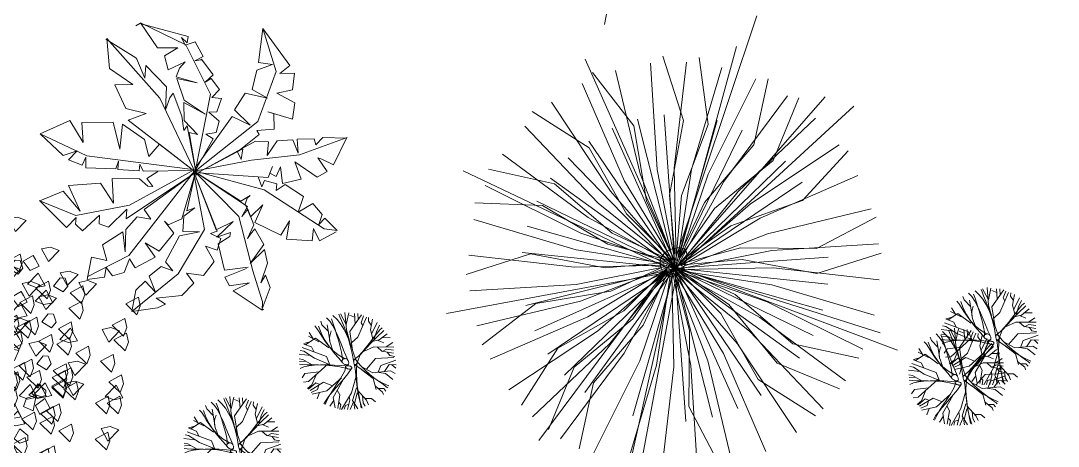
# Model space of a CAD drawing. Header units: metres. Extents: x 2 to 659295185, y -28 to 1124222152.
# Drawn here: x 658247.311 to 658248.606, y 1124124.472 to 1124125.003 of the extents above; entities that cross this region are included whole.
import ezdxf

# ---------------------------------------------------------------- set-up
doc = ezdxf.new("R2010")
doc.units = ezdxf.units.M
doc.header["$MEASUREMENT"] = 0
doc.linetypes.add('0', pattern=[0])
doc.layers.get('0').update_dxf_attribs({"linetype": 'CONTINUOUS'})
doc.layers.add('DPIC_Poligonal P4', color=242, linetype='CONTINUOUS', lineweight=50)

# ---------------------------------------------------------------- blocks, each defined once
blk = doc.blocks.new('PINO1')
at = {"color": 100, "linetype": '0', "lineweight": 0}
for p, q in [((-0.0061, 0.0127), (-0.4348, 1.1806)), ((0.0243, 0.0255), (0.1947, 1.1345)), ((0.0122, 0), (0.0608, 1.0835)), ((0.0157, -0.0137), (-0.1494, 0.7131)), ((0.0084, -0.0136), (0.2288, 0.6983)), ((0.0108, -0.0141), (0.1042, 0.7253)), ((0.018, -0.0129), (-0.2708, 0.6742)), ((0.0426, 0), (-0.943, 0.5099)), ((0.0221, -0.0101), (-0.4843, 0.5368)), ((0.0021, -0.0099), (0.5489, 0.4964)), ((0.0237, -0.0082), (-0.5699, 0.4424)), ((0.0005, -0.008), (0.627, 0.3957)), ((0.0061, 0), (0.9673, 0.3697)), ((0.0243, 0.0127), (1.0829, 0.3569)), ((0.0249, -0.0061), (-0.6379, 0.3346)), ((-0.0007, -0.0059), (0.6864, 0.2829)), ((0.0258, -0.0038), (-0.6862, 0.2166)), ((-0.0015, -0.0035), (0.7253, 0.1615)), ((0.0262, -0.0014), (-0.7132, 0.0921)), ((0.0262, 0.0011), (-0.7181, -0.0353)), ((0.0258, 0.0035), (-0.7009, -0.1615)), ((0.025, 0.0059), (-0.662, -0.2829)), ((0.0238, 0.008), (-0.6027, -0.3957)), ((0.0204, 0.0115), (-0.4302, -0.5821)), ((0.0183, 0.0127), (-0.3224, -0.6501)), ((0.0159, 0.0136), (-0.2045, -0.6983)), ((0.0135, 0.0141), (-0.0799, -0.7253)), ((-0.0183, 0), (0.0192, -1.0452)), ((-0.0019, -0.0011), (0.7425, 0.0353)), ((-0.0014, 0.0038), (0.7105, -0.2166)), ((-0.0006, 0.0061), (0.6623, -0.3346)), ((0.0007, 0.0082), (0.5943, -0.4424)), ((0.0023, 0.0101), (0.5086, -0.5368)), ((0.0063, 0.0129), (0.2951, -0.6742)), ((0.0111, 0.0141), (0.0474, -0.7303)), ((0.0183, 0.0127), (0.578, -1.0325)), ((0.0183, -0.0127), (-1.0647, -0.2677)), ((0.0183, -0.0127), (-0.7024, -0.8472)), ((0.0183, -0.0255), (0.4928, -0.9943))]:
    blk.add_line(p, q, dxfattribs=at)
at = {"color": 3, "linetype": '0', "lineweight": 0}
blk.add_line((-0.0061, 0.051), (-0.4198, 1.007), dxfattribs=at)
at = {"color": 104, "linetype": '0', "lineweight": 0}
for points in [[(-0.0001, 0.0577), (-0.0182, 0.3391), (0.0562, 0.6927), (-0.0342, 1.0014)], [(0.0054, 0.0352), (-0.1439, 0.4487), (-0.2509, 0.9443)], [(-0.008, 0.058), (-0.0747, 0.332), (-0.0628, 0.6932), (-0.2054, 0.9815)], [(0.0115, 0.0348), (-0.0637, 0.4679), (-0.083, 0.9746)], [(0.0149, 0.0529), (0.0942, 0.3235), (0.285, 0.6304), (0.3057, 0.9514)], [(0.0175, 0.0334), (0.0186, 0.4729), (0.0876, 0.9752)], [(0.0231, 0.0309), (0.1005, 0.4635), (0.2557, 0.9463)], [(-0.0234, 0.0546), (-0.1797, 0.2893), (-0.2921, 0.6327), (-0.5248, 0.8549)], [(0.0282, 0.0275), (0.1796, 0.4401), (0.4162, 0.8885)], [(-0.0066, 0.0329), (-0.2883, 0.3703), (-0.5583, 0.7995)], [(0.0326, 0.0232), (0.2534, 0.4033), (0.5643, 0.8038)], [(-0.0304, 0.051), (-0.2251, 0.2549), (-0.3954, 0.5736), (-0.6631, 0.7521)], [(0.0273, 0.0434), (0.1944, 0.2705), (0.4787, 0.4936), (0.6079, 0.7882)], [(0.0362, 0.0182), (0.3196, 0.3542), (0.6954, 0.6947)], [(-0.0122, 0.0302), (-0.3481, 0.3135), (-0.6886, 0.6893)], [(0.0322, 0.0371), (0.2361, 0.2318), (0.5548, 0.4021), (0.7332, 0.6698)], [(-0.0171, 0.0265), (-0.3972, 0.2473), (-0.7977, 0.5582)], [(0.0389, 0.0127), (0.3764, 0.2944), (0.8056, 0.5644)], [(-0.042, 0.0404), (-0.2947, 0.1654), (-0.5638, 0.4066), (-0.8764, 0.4828)], [(-0.0214, 0.0221), (-0.434, 0.1735), (-0.8824, 0.4102)], [(0.0407, 0.0068), (0.4219, 0.2256), (0.8914, 0.417)], [(-0.0248, 0.017), (-0.4575, 0.0944), (-0.9402, 0.2496)], [(0.0413, 0.0007), (0.4547, 0.15), (0.9504, 0.2569)], [(0.0392, 0.0147), (0.3132, 0.0813), (0.6743, 0.0695), (0.9627, 0.2121)], [(-0.0493, 0.0264), (-0.3295, 0.0575), (-0.6649, 0.1921), (-0.9846, 0.1568)], [(-0.0273, 0.0114), (-0.4668, 0.0125), (-0.9691, 0.0815)], [(0.0409, -0.0054), (0.474, 0.0698), (0.9807, 0.0891)], [(-0.0514, 0.0108), (-0.3253, -0.0558), (-0.6865, -0.044), (-0.9749, -0.1866)], [(-0.0287, 0.0054), (-0.4618, -0.0698), (-0.9685, -0.0891)], [(-0.0503, 0.003), (-0.3086, -0.1102), (-0.6663, -0.1613), (-0.9255, -0.3518)], [(0.0389, 0.0068), (0.3202, 0.0248), (0.6738, -0.0495), (0.9826, 0.0408)], [(-0.0292, -0.0007), (-0.4426, -0.15), (-0.9382, -0.2569)], [(-0.0285, -0.0068), (-0.4097, -0.2256), (-0.8793, -0.417)], [(-0.0268, -0.0127), (-0.3642, -0.2944), (-0.7934, -0.5644)], [(-0.0443, -0.0116), (-0.2483, -0.2063), (-0.5669, -0.3766), (-0.7454, -0.6443)], [(-0.0241, -0.0182), (-0.3075, -0.3542), (-0.6832, -0.6947)], [(-0.0204, -0.0232), (-0.2412, -0.4033), (-0.5521, -0.8038)], [(-0.0337, -0.0232), (-0.1588, -0.2759), (-0.4, -0.545), (-0.4761, -0.8575)], [(-0.016, -0.0275), (-0.1674, -0.4401), (-0.4041, -0.8885)], [(-0.0109, -0.0309), (-0.0883, -0.4635), (-0.2436, -0.9463)], [(-0.0197, -0.0305), (-0.0508, -0.3107), (-0.1855, -0.646), (-0.1501, -0.9658)], [(-0.0053, -0.0334), (-0.0064, -0.4729), (-0.0754, -0.9752)], [(-0.012, -0.0322), (0.006, -0.3136), (-0.0683, -0.6672), (0.022, -0.9759)], [(-0.0041, -0.0325), (0.0625, -0.3065), (0.0507, -0.6677), (0.1933, -0.956)], [(0.0007, -0.0348), (0.0759, -0.4679), (0.0951, -0.9746)], [(0.0068, -0.0352), (0.1561, -0.4487), (0.263, -0.9443)], [(0.0188, -0.0329), (0.3005, -0.3703), (0.5705, -0.7995)], [(0.0243, -0.0302), (0.3603, -0.3135), (0.7007, -0.6893)], [(0.0245, -0.0207), (0.2517, -0.1877), (0.4748, -0.472), (0.7694, -0.6012)], [(0.0293, -0.0265), (0.4094, -0.2473), (0.8099, -0.5582)], [(0.0335, -0.0221), (0.4462, -0.1735), (0.8946, -0.4102)], [(0.037, -0.017), (0.4696, -0.0944), (0.9523, -0.2496)], [(0.0371, -0.0009), (0.3174, -0.032), (0.6527, -0.1666), (0.9725, -0.1313)], [(0.0394, -0.0114), (0.479, -0.0125), (0.9813, -0.0815)]]:
    blk.add_lwpolyline(points, dxfattribs=at)
at = {"color": 100, "linetype": '0', "lineweight": 0}
blk.add_lwpolyline([(-0.0007, 0.0346), (-0.2195, 0.4158), (-0.4109, 0.8853)], dxfattribs=at)
blk.add_lwpolyline([(-0.0707, -0.0018), (-0.0657, -0.0148), (-0.0576, -0.0262), (-0.0473, -0.0359), (-0.0354, -0.0436), (-0.0226, -0.0491), (-0.0097, -0.0521), (0.0027, -0.0524), (0.0139, -0.0498), (0.0231, -0.0442), (0.0305, -0.036), (0.0361, -0.0256), (0.0398, -0.0135), (0.0419, -0.0002), (0.0424, 0.0138), (0.0413, 0.028), (0.0387, 0.042), (0.0347, 0.0552), (0.0293, 0.0673), (0.0229, 0.0779), (0.0154, 0.0867), (0.0071, 0.0933), (-0.0019, 0.0972), (-0.0116, 0.0982), (-0.0216, 0.0959), (-0.032, 0.0901), (-0.0421, 0.0811), (-0.0515, 0.0698), (-0.0598, 0.0566), (-0.0663, 0.0422), (-0.0707, 0.0273), (-0.0723, 0.0124)], close=True, dxfattribs=at)
at = {"color": 12, "linetype": '0', "lineweight": 0}
blk.add_lwpolyline([(0.0129, -0.0346), (0.2317, -0.4158), (0.4231, -0.8853)], dxfattribs=at)
blk = doc.blocks.new('FRESNO2')
at = {"color": 104, "linetype": '0', "lineweight": 0}
for p, q in [((-0.033, 1.482), (-0.01, 1.605)), ((0.095, 1.53), (0.146, 1.61)), ((0.547, 1.358), (0.55, 1.55)), ((-0.637, 0.866), (-1.138, 1.175)), ((-0.847, 1.083), (-1.004, 1.296)), ((-0.908, 1.166), (-0.896, 1.356)), ((-0.7, 1.27), (-0.729, 1.463)), ((-0.234, 0.798), (-0.7, 1.27)), ((-0.504, 1.184), (-0.502, 1.536)), ((-0.353, 0.918), (-0.504, 1.184)), ((-0.077, 0.948), (0.165, 1.285)), ((0.096, 1.329), (-0.033, 1.482)), ((0.096, 1.19), (0.095, 1.53)), ((0.689, 1.168), (0.547, 1.358)), ((0.619, 0.765), (0.704, 1.26)), ((0.665, 1.029), (0.856, 1.214)), ((0.704, 1.26), (0.789, 1.415)), ((0.856, 1.214), (0.908, 1.36)), ((1.031, 0.855), (1.156, 1.203)), ((-1.006, 0.225), (-1.466, 0.816)), ((-1.236, 0.649), (-1.367, 0.88)), ((-1.066, 0.57), (-1.284, 0.948)), ((-1.12, 0.892), (-1.211, 1.061)), ((-1.166, 0.743), (-1.12, 0.892)), ((-0.71, 0.549), (-1.161, 1.062)), ((-0.539, 1.107), (-0.847, 1.083)), ((-0.379, 0.945), (-0.637, 0.866)), ((-0.147, 0.315), (-0.234, 0.798)), ((-0.068, 0.411), (-0.077, 0.948)), ((0.585, 0.677), (1.031, 0.855)), ((0.705, 0.813), (1.133, 1.013)), ((0.993, 0.664), (1.091, 0.772)), ((1.051, 0.911), (1.346, 0.999)), ((1.091, 0.772), (1.406, 0.921)), ((1.133, 1.013), (1.229, 1.121)), ((1.225, 0.835), (1.344, 0.762)), ((1.344, 0.762), (1.48, 0.819)), ((-1.458, 0.253), (-1.648, 0.487)), ((-1.29, 0.59), (-1.571, 0.673)), ((-1.275, 0.176), (-1.353, 0.425)), ((-1.065, 0.585), (-1.236, 0.649)), ((-1.084, 0.325), (-1.066, 0.57)), ((-0.187, 0.532), (-0.71, 0.549)), ((0.252, 0.393), (0.838, 0.641)), ((0.838, 0.641), (1.548, 0.747)), ((1.166, 0.36), (1.607, 0.611)), ((1.395, 0.224), (1.655, 0.522)), ((1.407, 0.497), (1.43, 0.616)), ((1.43, 0.616), (1.585, 0.701)), ((-0.945, 0.036), (-1.708, 0.141)), ((-1.337, 0.225), (-1.693, 0.309)), ((-1.214, 0.011), (-1.414, -0.259)), ((-1.084, 0.025), (-1.337, 0.225)), ((-0.632, 0.037), (-1.006, 0.225)), ((0.641, 0.01), (1.352, -0.104)), ((0.651, 0.106), (1.395, 0.224)), ((1.086, 0.175), (1.166, 0.36)), ((1.476, 0.317), (1.725, 0.329)), ((-1.316, -0.127), (-1.788, -0.233)), ((-1.414, -0.259), (-1.772, -0.446)), ((-1.572, -0.342), (-1.627, -0.524)), ((-0.42, -0.303), (-0.892, -0.818)), ((1.081, -0.06), (1.177, -0.403)), ((1.352, -0.104), (1.787, -0.45)), ((1.575, -0.281), (1.805, -0.203)), ((-1.627, -0.524), (-1.735, -0.598)), ((-0.916, -0.458), (-1.692, -0.671)), ((-1.409, -0.698), (-1.664, -0.784)), ((-1.362, -0.581), (-1.409, -0.698)), ((-0.604, -0.503), (-0.916, -0.458)), ((-0.628, -0.624), (-0.864, -0.957)), ((0.532, -0.623), (0.372, -0.91)), ((0.51, -0.587), (0.694, -1.218)), ((0.533, -0.694), (1.5, -0.854)), ((0.978, -0.768), (1.359, -1.14)), ((1.137, -0.794), (1.519, -0.679)), ((1.177, -0.403), (1.727, -0.604)), ((1.332, -0.46), (1.379, -0.617)), ((1.37, -0.474), (1.53, -0.413)), ((1.379, -0.617), (1.72, -0.678)), ((1.519, -0.679), (1.731, -0.723)), ((1.53, -0.413), (1.758, -0.525)), ((-0.892, -0.818), (-1.651, -0.869)), ((-1.428, -0.854), (-1.6, -1.007)), ((-1.238, -0.841), (-1.523, -1.105)), ((-1.418, -1.008), (-1.362, -1.201)), ((-1.015, -1.086), (-1.411, -1.279)), ((-0.864, -0.957), (-1.334, -1.402)), ((-1.026, -1.111), (-1.194, -1.501)), ((0.372, -0.91), (0.669, -1.819)), ((0.936, -1.133), (0.998, -1.529)), ((1.359, -1.14), (1.549, -1.127)), ((1.5, -0.854), (1.637, -0.988)), ((-0.172, -1.18), (-0.562, -1.624)), ((-0.402, -1.442), (-0.448, -1.78)), ((0.114, -1.476), (0.2, -1.902)), ((0.524, -1.375), (0.432, -1.566)), ((0.694, -1.218), (0.74, -1.692)), ((0.712, -1.399), (0.932, -1.762)), ((0.978, -1.401), (1.133, -1.579)), ((0.998, -1.529), (1.062, -1.647)), ((-0.448, -1.78), (-0.524, -1.899)), ((0.16, -1.704), (0.077, -1.964)), ((0.287, -1.701), (0.517, -1.871)), ((0.432, -1.566), (0.527, -1.854)), ((0.74, -1.692), (0.804, -1.81))]:
    blk.add_line(p, q, dxfattribs=at)
at = {"color": 100, "linetype": '0', "lineweight": 0}
for points in [[(-0.049, 0.1), (-0.059, 0.225), (-0.066, 0.379), (-0.074, 0.555), (-0.085, 0.747), (-0.103, 0.949), (-0.131, 1.156), (-0.171, 1.362), (-0.226, 1.56)], [(-0.213, 0.015), (-0.163, 0.255), (-0.134, 0.506), (-0.122, 0.756), (-0.122, 0.993), (-0.128, 1.206), (-0.136, 1.382), (-0.141, 1.512), (-0.139, 1.582)], [(-0.175, 0.11), (0.009, 0.226), (0.18, 0.355), (0.34, 0.495), (0.492, 0.644), (0.637, 0.797), (0.776, 0.955), (0.913, 1.113), (1.049, 1.269)], [(-0.058, 0.057), (0.013, 0.152), (0.117, 0.261), (0.246, 0.386), (0.394, 0.528), (0.554, 0.691), (0.719, 0.874), (0.883, 1.081), (1.038, 1.313)], [(-0.157, 0.12), (-0.454, 0.023), (-1.207, 0.071), (-1.502, -0.047), (-1.764, -0.111)], [(-0.166, -0.042), (-0.379, -0.001), (-0.606, 0.019), (-0.839, 0.023), (-1.067, 0.019), (-1.282, 0.011), (-1.475, 0.007), (-1.635, 0.011), (-1.753, 0.031)], [(-0.098, 0.003), (-0.314, -0.241), (-0.504, -0.486), (-0.67, -0.723), (-0.811, -0.946), (-0.928, -1.146), (-1.021, -1.315), (-1.092, -1.447), (-1.14, -1.534)], [(-0.213, 0.015), (-0.353, -0.202), (-0.489, -0.416), (-0.616, -0.629), (-0.729, -0.84), (-0.825, -1.05), (-0.9, -1.259), (-0.948, -1.468), (-0.966, -1.677)], [(0.136, 0.094), (0.373, 0.102), (0.607, 0.1), (0.836, 0.091), (1.055, 0.08), (1.264, 0.072), (1.459, 0.071), (1.637, 0.081), (1.795, 0.107)], [(0.248, -0.105), (0.333, -0.058), (0.482, -0.025), (0.678, 0), (0.904, 0.021), (1.144, 0.042), (1.382, 0.068), (1.601, 0.103), (1.784, 0.151)], [(0.096, -0.375), (0.002, -0.461), (-0.108, -0.584), (-0.228, -0.737), (-0.355, -0.911), (-0.484, -1.097), (-0.61, -1.287), (-0.728, -1.472), (-0.835, -1.645)], [(-0.019, -0.208), (-0.105, -0.376), (-0.213, -0.57), (-0.335, -0.782), (-0.457, -1.004), (-0.571, -1.226), (-0.665, -1.44), (-0.728, -1.638), (-0.749, -1.809)], [(0.176, -0.308), (0.15, -0.415), (0.123, -0.559), (0.092, -0.734), (0.05, -0.934), (-0.006, -1.151), (-0.084, -1.38), (-0.188, -1.613), (-0.323, -1.844)], [(0.013, -0.345), (0.051, -0.612), (0.047, -0.865), (0.012, -1.102), (-0.045, -1.321), (-0.11, -1.519), (-0.173, -1.694), (-0.223, -1.844), (-0.248, -1.965)], [(0.112, -0.038), (0.274, -0.269), (0.434, -0.492), (0.592, -0.703), (0.748, -0.896), (0.899, -1.067), (1.047, -1.21), (1.19, -1.322), (1.327, -1.396)], [(0.238, -0.042), (0.355, -0.29), (0.493, -0.526), (0.643, -0.749), (0.795, -0.953), (0.938, -1.135), (1.062, -1.292), (1.159, -1.42), (1.218, -1.515)]]:
    blk.add_lwpolyline(points, dxfattribs=at)
for points in [[(-0.169, -0.039), (-0.153, -0.036), (-0.137, -0.028), (-0.119, -0.016), (-0.102, -0.001), (-0.087, 0.015), (-0.073, 0.032), (-0.062, 0.05), (-0.055, 0.066), (-0.053, 0.081), (-0.054, 0.094), (-0.059, 0.104), (-0.067, 0.113), (-0.077, 0.12), (-0.089, 0.125), (-0.103, 0.128), (-0.117, 0.128), (-0.131, 0.127), (-0.145, 0.123), (-0.159, 0.117), (-0.172, 0.109), (-0.184, 0.099), (-0.194, 0.088), (-0.202, 0.075), (-0.208, 0.06), (-0.212, 0.043), (-0.213, 0.026), (-0.211, 0.01), (-0.208, -0.006), (-0.201, -0.019), (-0.193, -0.03), (-0.182, -0.037)], [(0.094, 0.025), (0.098, 0.004), (0.105, -0.018), (0.115, -0.041), (0.128, -0.064), (0.142, -0.085), (0.157, -0.104), (0.171, -0.119), (0.186, -0.13), (0.198, -0.136), (0.21, -0.136), (0.22, -0.133), (0.228, -0.125), (0.234, -0.113), (0.238, -0.099), (0.239, -0.082), (0.239, -0.063), (0.236, -0.043), (0.23, -0.021), (0.223, 0), (0.214, 0.02), (0.203, 0.04), (0.191, 0.057), (0.178, 0.071), (0.165, 0.081), (0.151, 0.087), (0.138, 0.089), (0.125, 0.087), (0.114, 0.081), (0.104, 0.072), (0.098, 0.059), (0.094, 0.044)], [(-0.025, -0.282), (-0.015, -0.305), (-0.001, -0.326), (0.018, -0.343), (0.039, -0.357), (0.062, -0.367), (0.085, -0.372), (0.108, -0.373), (0.128, -0.368), (0.144, -0.358), (0.158, -0.343), (0.168, -0.324), (0.174, -0.303), (0.178, -0.279), (0.179, -0.254), (0.177, -0.228), (0.172, -0.203), (0.165, -0.179), (0.156, -0.157), (0.144, -0.138), (0.131, -0.122), (0.116, -0.11), (0.099, -0.103), (0.082, -0.102), (0.064, -0.106), (0.045, -0.116), (0.027, -0.132), (0.01, -0.153), (-0.005, -0.176), (-0.017, -0.202), (-0.024, -0.229), (-0.027, -0.256)]]:
    blk.add_lwpolyline(points, close=True, dxfattribs=at)
at = {"color": 3, "linetype": '0', "lineweight": 0}
blk.add_lwpolyline([(0.075, -0.814), (-0.012, -0.96), (-0.082, -1.071), (-0.14, -1.154), (-0.193, -1.215), (-0.247, -1.261), (-0.309, -1.299), (-0.386, -1.334), (-0.484, -1.374)], dxfattribs=at)
at = {"color": 104, "linetype": '0', "lineweight": 0}
blk.add_lwpolyline([(0.065, -1.049), (0.093, -1.65), (0.496, -1.784)], dxfattribs=at)
blk = doc.blocks.new('ARREGLO8')
at = {"color": 104, "linetype": 'Continuous', "lineweight": 0}
for points in [[(-0.1416, 0.351), (-0.1392, 0.3768), (-0.1539, 0.3721), (-0.1637, 0.3604)], [(-0.2604, 0.2919), (-0.258, 0.3177), (-0.2727, 0.313), (-0.2825, 0.3013)], [(-0.2929, 0.2851), (-0.2671, 0.2826), (-0.2718, 0.2973), (-0.2835, 0.3072)], [(-0.1277, 0.2582), (-0.1253, 0.2839), (-0.14, 0.2793), (-0.1498, 0.2675)], [(-0.118, 0.2532), (-0.1155, 0.279), (-0.1303, 0.2743), (-0.1401, 0.2625)], [(-0.1045, 0.2628), (-0.1021, 0.2886), (-0.1168, 0.2839), (-0.1267, 0.2722)], [(-0.0237, 0.2572), (0.0021, 0.2548), (-0.0026, 0.2695), (-0.0143, 0.2794)], [(-0.0489, 0.2489), (-0.0465, 0.2747), (-0.0612, 0.27), (-0.071, 0.2583)], [(0.0531, 0.2396), (0.0555, 0.2654), (0.0408, 0.2607), (0.031, 0.249)], [(-0.3671, 0.2177), (-0.3646, 0.2435), (-0.3793, 0.2388), (-0.3892, 0.2271)], [(-0.2929, 0.1991), (-0.2904, 0.2249), (-0.3052, 0.2202), (-0.315, 0.2085)], [(-0.2465, 0.1991), (-0.2441, 0.2249), (-0.2588, 0.2202), (-0.2686, 0.2085)], [(-0.2251, 0.2025), (-0.2226, 0.2282), (-0.2374, 0.2236), (-0.2472, 0.2118)], [(-0.2233, 0.2038), (-0.2209, 0.2296), (-0.2356, 0.2249), (-0.2454, 0.2131)], [(-0.1361, 0.2228), (-0.1361, 0.2056), (-0.1174, 0.2081), (-0.1174, 0.2203), (-0.1291, 0.2277)], [(-0.1075, 0.214), (-0.0817, 0.2115), (-0.0864, 0.2263), (-0.0981, 0.2361)], [(-0.019, 0.2155), (0.0068, 0.2131), (0.0021, 0.2278), (-0.0096, 0.2376)], [(-0.2467, 0.1883), (-0.2443, 0.2141), (-0.259, 0.2094), (-0.2688, 0.1977)], [(-0.2368, 0.1941), (-0.2343, 0.2199), (-0.2491, 0.2152), (-0.2589, 0.2035)], [(-0.2222, 0.1903), (-0.1964, 0.1878), (-0.2011, 0.2026), (-0.2128, 0.2124)], [(-0.1945, 0.2237), (-0.2015, 0.2065), (-0.1828, 0.2016), (-0.1757, 0.2163), (-0.1874, 0.2212)], [(-0.0675, 0.1932), (-0.065, 0.219), (-0.0797, 0.2143), (-0.0896, 0.2026)], [(-0.2152, 0.1844), (-0.1894, 0.182), (-0.1941, 0.1967), (-0.2058, 0.2065)], [(-0.2044, 0.1725), (-0.1786, 0.1701), (-0.1833, 0.1848), (-0.195, 0.1946)], [(-0.1629, 0.1725), (-0.1371, 0.1701), (-0.1418, 0.1848), (-0.1535, 0.1946)], [(-0.157, 0.1844), (-0.1312, 0.1819), (-0.1359, 0.1966), (-0.1476, 0.2065)], [(-0.0657, 0.1806), (-0.0633, 0.2063), (-0.078, 0.2017), (-0.0878, 0.1899)], [(-0.32, 0.1666), (-0.2942, 0.1642), (-0.2989, 0.1789), (-0.3106, 0.1887)], [(-0.2555, 0.1596), (-0.2383, 0.1596), (-0.2408, 0.1784), (-0.2531, 0.1784), (-0.2604, 0.1666)], [(-0.3439, 0.1434), (-0.3414, 0.1692), (-0.3562, 0.1645), (-0.366, 0.1528)], [(-0.2697, 0.1388), (-0.2672, 0.1646), (-0.282, 0.1599), (-0.2918, 0.1482)], [(-0.1862, 0.1341), (-0.1838, 0.1599), (-0.1985, 0.1552), (-0.2084, 0.1435)], [(-0.1816, 0.1328), (-0.1791, 0.1586), (-0.1938, 0.1539), (-0.2037, 0.1422)], [(-0.1629, 0.1488), (-0.1371, 0.1464), (-0.1418, 0.1611), (-0.1535, 0.1709)], [(-0.1401, 0.1328), (-0.1376, 0.1586), (-0.1524, 0.1539), (-0.1622, 0.1422)], [(-0.3655, 0.1292), (-0.363, 0.155), (-0.3778, 0.1503), (-0.3876, 0.1386)], [(-0.1629, 0.1074), (-0.1371, 0.1049), (-0.1418, 0.1196), (-0.1535, 0.1295)], [(-0.1074, 0.097), (-0.105, 0.1228), (-0.1197, 0.1181), (-0.1295, 0.1064)], [(0.0552, 0.1089), (0.081, 0.1064), (0.0763, 0.1212), (0.0646, 0.131)], [(-0.3743, 0.1006), (-0.3571, 0.1006), (-0.3596, 0.1193), (-0.3719, 0.1193), (-0.3792, 0.1076)], [(-0.3359, 0.0797), (-0.3334, 0.1055), (-0.3482, 0.1008), (-0.358, 0.0891)], [(-0.3439, 0.095), (-0.3181, 0.0925), (-0.3228, 0.1073), (-0.3345, 0.1171)], [(-0.2564, 0.1013), (-0.2392, 0.0942), (-0.2343, 0.113), (-0.249, 0.12), (-0.2539, 0.1083)], [(-0.2053, 0.0913), (-0.2028, 0.1171), (-0.2175, 0.1124), (-0.2274, 0.1007)], [(-0.1875, 0.0913), (-0.185, 0.1171), (-0.1998, 0.1124), (-0.2096, 0.1007)], [(-0.1579, 0.0913), (-0.1554, 0.1171), (-0.1701, 0.1124), (-0.18, 0.1007)], [(-0.0426, 0.0852), (-0.0168, 0.0828), (-0.0215, 0.0975), (-0.0332, 0.1074)], [(-0.0376, 0.095), (-0.0118, 0.0925), (-0.0165, 0.1073), (-0.0282, 0.1171)], [(-0.3578, 0.0672), (-0.332, 0.0647), (-0.3367, 0.0795), (-0.3485, 0.0893)], [(-0.3003, 0.0738), (-0.2979, 0.0996), (-0.3126, 0.0949), (-0.3225, 0.0832)], [(-0.3002, 0.0753), (-0.2744, 0.0729), (-0.2791, 0.0876), (-0.2908, 0.0974)], [(-0.2589, 0.0738), (-0.2564, 0.0996), (-0.2712, 0.0949), (-0.281, 0.0832)], [(-0.1629, 0.0718), (-0.1371, 0.0694), (-0.1418, 0.0841), (-0.1535, 0.0939)], [(-0.1342, 0.0676), (-0.1317, 0.0934), (-0.1464, 0.0887), (-0.1563, 0.077)], [(-0.1164, 0.0735), (-0.1139, 0.0993), (-0.1287, 0.0946), (-0.1385, 0.0829)], [(-0.069, 0.0617), (-0.0665, 0.0875), (-0.0813, 0.0828), (-0.0911, 0.0711)], [(-0.0329, 0.0718), (-0.0072, 0.0694), (-0.0118, 0.0841), (-0.0236, 0.0939)], [(0.0021, 0.0771), (0.0045, 0.1029), (-0.0102, 0.0982), (-0.02, 0.0865)], [(0.0206, 0.0493), (0.0231, 0.0751), (0.0083, 0.0704), (-0.0015, 0.0587)], [(-0.3752, 0.0422), (-0.358, 0.0352), (-0.3531, 0.054), (-0.3678, 0.061), (-0.3727, 0.0493)], [(-0.2341, 0.0363), (-0.2083, 0.0338), (-0.213, 0.0485), (-0.2247, 0.0584)], [(-0.1026, 0.0347), (-0.0768, 0.0323), (-0.0815, 0.047), (-0.0932, 0.0568)], [(0.1133, 0.0261), (0.1158, 0.0519), (0.1011, 0.0472), (0.0912, 0.0355)], [(-0.3418, 0.0145), (-0.3394, 0.0403), (-0.3541, 0.0356), (-0.3639, 0.0239)], [(-0.3506, 0.0235), (-0.3334, 0.0235), (-0.3359, 0.0422), (-0.3482, 0.0422), (-0.3555, 0.0305)], [(-0.2352, 0.0145), (-0.2327, 0.0403), (-0.2475, 0.0356), (-0.2573, 0.0239)], [(-0.1167, 0.0181), (-0.1143, 0.0439), (-0.129, 0.0392), (-0.1388, 0.0275)], [(-0.0469, 0.0162), (-0.0211, 0.0137), (-0.0258, 0.0285), (-0.0375, 0.0383)], [(-0.3178, 0.0029), (-0.3153, 0.0287), (-0.3301, 0.024), (-0.3399, 0.0123)], [(-0.253, 0.0086), (-0.2505, 0.0344), (-0.2652, 0.0297), (-0.2751, 0.018)], [(-0.1878, 0.0026), (-0.1853, 0.0284), (-0.2001, 0.0237), (-0.2099, 0.012)], [(-0.1994, -0.0243), (-0.1969, 0.0015), (-0.2117, -0.0032), (-0.2215, -0.0149)], [(-0.3996, -0.0534), (-0.3738, -0.0558), (-0.3785, -0.0411), (-0.3902, -0.0313)], [(-0.2464, -0.0534), (-0.2207, -0.0558), (-0.2253, -0.0411), (-0.2371, -0.0313)], [(-0.1397, -0.0441), (-0.1139, -0.0465), (-0.1186, -0.0318), (-0.1303, -0.022)], [(-0.0593, -0.0872), (-0.0569, -0.0614), (-0.0716, -0.0661), (-0.0814, -0.0778)], [(-0.0562, -0.0858), (-0.0304, -0.0883), (-0.0351, -0.0735), (-0.0468, -0.0637)], [(-0.2187, -0.1211), (-0.2162, -0.0953), (-0.231, -0.1), (-0.2408, -0.1117)], [(-0.2696, -0.1461), (-0.2439, -0.1485), (-0.2485, -0.1338), (-0.2603, -0.124)], [(-0.0982, -0.1629), (-0.0957, -0.1371), (-0.1104, -0.1418), (-0.1203, -0.1535)]]:
    blk.add_lwpolyline(points, close=True, dxfattribs=at)
at = {"color": 213, "linetype": 'Continuous', "lineweight": 0}
for points in [[(-0.2118, 0.3327), (-0.2376, 0.3351), (-0.2329, 0.3204), (-0.2211, 0.3106)], [(-0.0484, 0.2861), (-0.0742, 0.2885), (-0.0695, 0.2738), (-0.0578, 0.2639)], [(-0.235, 0.2399), (-0.2608, 0.2424), (-0.2561, 0.2277), (-0.2443, 0.2178)], [(-0.0818, 0.2399), (-0.1076, 0.2424), (-0.1029, 0.2277), (-0.0912, 0.2178)], [(-0.3417, 0.2307), (-0.3675, 0.2331), (-0.3628, 0.2184), (-0.3511, 0.2086)], [(-0.2628, 0.2214), (-0.2886, 0.2238), (-0.2839, 0.2091), (-0.2722, 0.1993)], [(0.0008, 0.2148), (-0.025, 0.2172), (-0.0203, 0.2025), (-0.0085, 0.1926)], [(-0.3788, 0.1519), (-0.4046, 0.1543), (-0.3999, 0.1396), (-0.3882, 0.1297)], [(-0.2473, 0.1503), (-0.2731, 0.1528), (-0.2684, 0.138), (-0.2567, 0.1282)], [(0.0448, 0.1527), (0.019, 0.1551), (0.0237, 0.1404), (0.0354, 0.1306)], [(-0.1236, 0.1194), (-0.1494, 0.1219), (-0.1447, 0.1071), (-0.133, 0.0973)], [(-0.3718, 0.1177), (-0.3976, 0.1202), (-0.3929, 0.1054), (-0.3812, 0.0956)], [(-0.3185, 0.1148), (-0.3443, 0.1172), (-0.3396, 0.1025), (-0.3279, 0.0927)], [(-0.2592, 0.1029), (-0.285, 0.1054), (-0.2803, 0.0906), (-0.2686, 0.0808)], [(-0.1812, 0.1113), (-0.207, 0.1137), (-0.2023, 0.099), (-0.1906, 0.0891)], [(-0.2533, 0.0851), (-0.2791, 0.0876), (-0.2744, 0.0729), (-0.2627, 0.063)], [(-0.1375, 0.0916), (-0.1633, 0.094), (-0.1586, 0.0793), (-0.1469, 0.0695)], [(0.0309, 0.097), (0.0051, 0.0995), (0.0098, 0.0848), (0.0215, 0.0749)], [(-0.3835, 0.0684), (-0.4093, 0.0709), (-0.4046, 0.0561), (-0.3929, 0.0463)], [(-0.3185, 0.0792), (-0.3443, 0.0817), (-0.3396, 0.0669), (-0.3279, 0.0571)], [(0.0355, 0.0739), (0.0097, 0.0763), (0.0144, 0.0616), (0.0262, 0.0517)], [(0.0405, 0.0836), (0.0147, 0.0861), (0.0194, 0.0713), (0.0311, 0.0615)], [(-0.3185, 0.0378), (-0.3443, 0.0402), (-0.3396, 0.0255), (-0.3279, 0.0157)], [(-0.277, 0.0437), (-0.3028, 0.0461), (-0.2981, 0.0314), (-0.2864, 0.0216)], [(-0.277, 0.0318), (-0.3028, 0.0343), (-0.2981, 0.0196), (-0.2864, 0.0097)], [(-0.1614, 0.0199), (-0.1872, 0.0224), (-0.1825, 0.0077), (-0.1708, -0.0022)], [(0.0355, 0.0275), (0.0097, 0.0299), (0.0144, 0.0152), (0.0262, 0.0054)], [(-0.3244, 0.0022), (-0.3502, 0.0047), (-0.3455, -0.0101), (-0.3338, -0.0199)], [(-0.308, -0.0174), (-0.2846, -0.0052), (-0.2987, 0.0047), (-0.3127, -0.0002)], [(-0.277, 0.0141), (-0.3028, 0.0165), (-0.2981, 0.0018), (-0.2864, -0.008)], [(-0.2662, 0.0022), (-0.292, 0.0046), (-0.2873, -0.0101), (-0.2756, -0.0199)], [(-0.2682, -0.0125), (-0.2682, 0.0047), (-0.2869, 0.0022), (-0.2869, -0.0101), (-0.2752, -0.0174)], [(-0.3881, -0.0058), (-0.4139, -0.0033), (-0.4092, -0.0181), (-0.3975, -0.0279)], [(-0.2869, -0.0371), (-0.2799, -0.0199), (-0.2987, -0.015), (-0.3057, -0.0297), (-0.294, -0.0346)], [(-0.2592, -0.0037), (-0.285, -0.0013), (-0.2803, -0.016), (-0.2686, -0.0258)], [(-0.374, -0.0274), (-0.3997, -0.0249), (-0.3951, -0.0397), (-0.3833, -0.0495)], [(-0.3453, -0.0362), (-0.3453, -0.019), (-0.364, -0.0215), (-0.364, -0.0338), (-0.3523, -0.0411)], [(-0.0851, -0.06), (-0.1109, -0.0575), (-0.1062, -0.0723), (-0.0945, -0.0821)], [(-0.1886, -0.0985), (-0.2143, -0.096), (-0.2097, -0.1108), (-0.1979, -0.1206)], [(-0.0805, -0.1017), (-0.1063, -0.0993), (-0.1016, -0.114), (-0.0899, -0.1238)]]:
    blk.add_lwpolyline(points, close=True, dxfattribs=at)
at = {"color": 40, "linetype": 'Continuous', "lineweight": 0}
for points in [[(-0.2014, 0.314), (-0.1989, 0.3398), (-0.2136, 0.3351), (-0.2235, 0.3234)], [(-0.3497, 0.2351), (-0.3473, 0.2609), (-0.362, 0.2562), (-0.3718, 0.2445)], [(-0.308, 0.2398), (-0.3055, 0.2656), (-0.3203, 0.2609), (-0.3301, 0.2491)], [(-0.2338, 0.2212), (-0.2314, 0.247), (-0.2461, 0.2423), (-0.2559, 0.2306)], [(-0.1874, 0.2212), (-0.185, 0.247), (-0.1997, 0.2423), (-0.2096, 0.2306)], [(-0.1777, 0.2162), (-0.1752, 0.242), (-0.19, 0.2373), (-0.1998, 0.2256)], [(-0.1643, 0.2258), (-0.1618, 0.2516), (-0.1765, 0.2469), (-0.1864, 0.2352)], [(-0.1086, 0.2119), (-0.1062, 0.2377), (-0.1209, 0.233), (-0.1307, 0.2213)], [(-0.0066, 0.2026), (-0.0042, 0.2284), (-0.0189, 0.2237), (-0.0288, 0.212)], [(-0.2848, 0.1655), (-0.2823, 0.1913), (-0.2971, 0.1866), (-0.3069, 0.1749)], [(-0.3064, 0.1513), (-0.304, 0.1771), (-0.3187, 0.1724), (-0.3285, 0.1607)], [(-0.2106, 0.1609), (-0.2082, 0.1867), (-0.2229, 0.182), (-0.2327, 0.1702)], [(-0.1613, 0.1492), (-0.1589, 0.175), (-0.1736, 0.1703), (-0.1834, 0.1586)], [(-0.1272, 0.1562), (-0.1247, 0.182), (-0.1395, 0.1773), (-0.1493, 0.1656)], [(-0.3153, 0.1227), (-0.2981, 0.1227), (-0.3005, 0.1414), (-0.3128, 0.1414), (-0.3202, 0.1297)], [(-0.0484, 0.1191), (-0.0459, 0.1449), (-0.0607, 0.1402), (-0.0705, 0.1285)], [(-0.2768, 0.1018), (-0.2744, 0.1276), (-0.2891, 0.1229), (-0.2989, 0.1112)], [(-0.265, 0.0959), (-0.2625, 0.1217), (-0.2773, 0.117), (-0.2871, 0.1053)], [(-0.2413, 0.0959), (-0.2388, 0.1217), (-0.2536, 0.117), (-0.2634, 0.1053)], [(-0.1998, 0.0959), (-0.1974, 0.1217), (-0.2121, 0.117), (-0.2219, 0.1053)], [(-0.1643, 0.0959), (-0.1618, 0.1217), (-0.1765, 0.117), (-0.1864, 0.1053)], [(-0.3161, 0.0643), (-0.2989, 0.0573), (-0.294, 0.076), (-0.3088, 0.0831), (-0.3137, 0.0713)], [(-0.2769, 0.0436), (-0.2744, 0.0694), (-0.2891, 0.0647), (-0.299, 0.053)], [(-0.265, 0.0544), (-0.2625, 0.0802), (-0.2773, 0.0755), (-0.2871, 0.0638)], [(-0.2472, 0.0544), (-0.2447, 0.0802), (-0.2595, 0.0755), (-0.2693, 0.0638)], [(-0.2354, 0.0544), (-0.2329, 0.0802), (-0.2476, 0.0755), (-0.2575, 0.0638)], [(-0.2176, 0.0544), (-0.2151, 0.0802), (-0.2299, 0.0755), (-0.2397, 0.0638)], [(-0.2827, 0.0366), (-0.2803, 0.0624), (-0.295, 0.0577), (-0.3049, 0.046)], [(-0.2916, 0.0456), (-0.2744, 0.0456), (-0.2768, 0.0643), (-0.2891, 0.0643), (-0.2965, 0.0526)], [(-0.1939, 0.0307), (-0.1914, 0.0564), (-0.2062, 0.0518), (-0.216, 0.04)], [(-0.1761, 0.0366), (-0.1737, 0.0624), (-0.1884, 0.0577), (-0.1982, 0.046)], [(-0.0576, 0.0402), (-0.0552, 0.066), (-0.0699, 0.0613), (-0.0797, 0.0496)], [(-0.1287, 0.0247), (-0.1263, 0.0505), (-0.141, 0.0458), (-0.1508, 0.0341)], [(-0.0391, 0.0124), (-0.0366, 0.0381), (-0.0514, 0.0335), (-0.0612, 0.0217)], [(0.0536, -0.0109), (0.0561, 0.0149), (0.0413, 0.0102), (0.0315, -0.0015)], [(-0.3775, -0.0341), (-0.3751, -0.0083), (-0.3898, -0.013), (-0.3996, -0.0247)], [(-0.1678, -0.0414), (-0.1653, -0.0156), (-0.1801, -0.0203), (-0.1899, -0.032)], [(-0.2591, -0.0612), (-0.2566, -0.0354), (-0.2714, -0.0401), (-0.2812, -0.0519)], [(-0.1874, -0.0851), (-0.185, -0.0593), (-0.1997, -0.064), (-0.2096, -0.0757)], [(-0.1596, -0.099), (-0.1572, -0.0732), (-0.1719, -0.0779), (-0.1817, -0.0897)], [(-0.0391, -0.1408), (-0.0366, -0.115), (-0.0514, -0.1197), (-0.0612, -0.1314)]]:
    blk.add_lwpolyline(points, close=True, dxfattribs=at)
at = {"color": 3, "linetype": 'Continuous', "lineweight": 0}
for points in [[(-0.29, 0.2721), (-0.2875, 0.2979), (-0.3023, 0.2932), (-0.3121, 0.2815)], [(-0.2483, 0.2767), (-0.2458, 0.3025), (-0.2605, 0.2978), (-0.2704, 0.2861)], [(-0.1741, 0.2582), (-0.1716, 0.2839), (-0.1864, 0.2793), (-0.1962, 0.2675)], [(-0.4088, 0.213), (-0.4063, 0.2388), (-0.4211, 0.2341), (-0.4309, 0.2224)], [(-0.1509, 0.1978), (-0.1484, 0.2236), (-0.1632, 0.2189), (-0.173, 0.2072)], [(-0.2132, 0.1991), (-0.2132, 0.1819), (-0.1945, 0.1844), (-0.1945, 0.1966), (-0.2062, 0.204)], [(-0.1734, 0.204), (-0.1968, 0.1917), (-0.1828, 0.1819), (-0.1687, 0.1868)], [(0.0114, 0.156), (0.0138, 0.1818), (-0.0009, 0.1771), (-0.0108, 0.1654)], [(-0.2171, 0.1388), (-0.2146, 0.1646), (-0.2294, 0.1599), (-0.2392, 0.1482)], [(-0.2053, 0.1328), (-0.2028, 0.1586), (-0.2175, 0.1539), (-0.2274, 0.1422)], [(-0.1045, 0.1328), (-0.1021, 0.1586), (-0.1168, 0.1539), (-0.1267, 0.1422)], [(-0.0376, 0.1413), (-0.0118, 0.1389), (-0.0165, 0.1536), (-0.0282, 0.1635)], [(-0.0979, 0.1182), (-0.0721, 0.1157), (-0.0768, 0.1305), (-0.0885, 0.1403)], [(-0.2367, 0.1224), (-0.2245, 0.0989), (-0.2146, 0.113), (-0.2196, 0.1271)], [(-0.2318, 0.0825), (-0.2146, 0.0825), (-0.2171, 0.1013), (-0.2294, 0.1013), (-0.2367, 0.0895)], [(-0.1096, 0.0689), (-0.0838, 0.0664), (-0.0885, 0.0812), (-0.1002, 0.091)], [(-0.1081, -0.0044), (-0.1056, 0.0214), (-0.1203, 0.0167), (-0.1302, 0.005)], [(-0.0982, -0.0097), (-0.0957, 0.0161), (-0.1104, 0.0114), (-0.1203, -0.0004)], [(-0.2186, -0.0348), (-0.1928, -0.0373), (-0.1975, -0.0225), (-0.2092, -0.0127)], [(-0.1277, -0.0482), (-0.1253, -0.0224), (-0.14, -0.0271), (-0.1498, -0.0388)], [(-0.2268, -0.0635), (-0.2244, -0.0377), (-0.2391, -0.0424), (-0.249, -0.0541)], [(-0.0999, -0.0621), (-0.0975, -0.0363), (-0.1122, -0.041), (-0.122, -0.0527)], [(-0.3182, -0.0833), (-0.3157, -0.0575), (-0.3304, -0.0622), (-0.3403, -0.0739)], [(-0.2465, -0.1072), (-0.2441, -0.0814), (-0.2588, -0.0861), (-0.2686, -0.0978)]]:
    blk.add_lwpolyline(points, close=True, dxfattribs=at)

msp = doc.modelspace()

# ---------------------------------------------------------------- linework, layer by layer
at = {"layer": 'DPIC_Poligonal P4', "color": 3, "lineweight": 0}
for p, q in [((658247.4595, 1124124.9999), (658247.4545, 1124124.997)), ((658247.5198, 1124124.9835), (658247.4595, 1124124.9999)), ((658247.4813, 1124124.9693), (658247.4603, 1124125.0005)), ((658247.4603, 1124125.0005), (658247.5167, 1124124.9733)), ((658247.6129, 1124124.9936), (658247.6077, 1124124.9512)), ((658247.6466, 1124124.9474), (658247.6129, 1124124.9936)), ((658247.6295, 1124124.9398), (658247.6129, 1124124.9936)), ((658247.4545, 1124124.957), (658247.4168, 1124124.98)), ((658247.4214, 1124124.9435), (658247.4183, 1124124.9812)), ((658247.4183, 1124124.9812), (658247.4842, 1124124.9063)), ((658247.5112, 1124124.9822), (658247.5186, 1124124.9756)), ((658247.5159, 1124124.9727), (658247.5112, 1124124.9822)), ((658247.5186, 1124124.9756), (658247.5198, 1124124.9835)), ((658247.5066, 1124124.9692), (658247.4813, 1124124.9693)), ((658247.49, 1124124.9593), (658247.5066, 1124124.9692)), ((658247.5284, 1124124.9769), (658247.5159, 1124124.9727)), ((658247.5167, 1124124.9733), (658247.5476, 1124124.9113)), ((658247.5386, 1124124.9585), (658247.5284, 1124124.9769)), ((658247.4557, 1124124.9554), (658247.4545, 1124124.957)), ((658247.4654, 1124124.9313), (658247.4557, 1124124.9554)), ((658247.4946, 1124124.9419), (658247.49, 1124124.9593)), ((658247.5282, 1124124.9532), (658247.5386, 1124124.9585)), ((658247.5356, 1124124.9545), (658247.5282, 1124124.9532)), ((658247.5364, 1124124.9551), (658247.5356, 1124124.9545)), ((658247.551, 1124124.9356), (658247.5364, 1124124.9551)), ((658247.4507, 1124124.9237), (658247.4214, 1124124.9435)), ((658247.4667, 1124124.9471), (658247.4654, 1124124.9313)), ((658247.4927, 1124124.9205), (658247.4667, 1124124.9471)), ((658247.516, 1124124.9519), (658247.4946, 1124124.9419)), ((658247.5049, 1124124.9331), (658247.5088, 1124124.9439)), ((658247.5088, 1124124.9439), (658247.516, 1124124.9519)), ((658247.6053, 1124124.9416), (658247.5996, 1124124.9173)), ((658247.6252, 1124124.9487), (658247.6053, 1124124.9416)), ((658247.6077, 1124124.9512), (658247.6252, 1124124.9487)), ((658247.634, 1124124.9371), (658247.6466, 1124124.9474)), ((658247.5309, 1124124.9257), (658247.5049, 1124124.9331)), ((658247.5054, 1124124.9309), (658247.5309, 1124124.9257)), ((658247.5147, 1124124.904), (658247.5054, 1124124.9309)), ((658247.5411, 1124124.9264), (658247.551, 1124124.9356)), ((658247.5484, 1124124.9311), (658247.5411, 1124124.9264)), ((658247.5589, 1124124.9172), (658247.5484, 1124124.9311)), ((658247.6067, 1124124.8774), (658247.6295, 1124124.9398)), ((658247.6525, 1124124.9379), (658247.634, 1124124.9371)), ((658247.6502, 1124124.9171), (658247.6525, 1124124.9379)), ((658247.4282, 1124124.9233), (658247.4507, 1124124.9237)), ((658247.442, 1124124.8937), (658247.4282, 1124124.9233)), ((658247.4915, 1124124.8918), (658247.4927, 1124124.9205)), ((658247.5494, 1124124.9074), (658247.5589, 1124124.9172)), ((658247.5996, 1124124.9173), (658247.6186, 1124124.9064)), ((658247.6306, 1124124.9128), (658247.6502, 1124124.9171)), ((658247.4842, 1124124.9063), (658247.53, 1124124.8102)), ((658247.4968, 1124124.9071), (658247.4915, 1124124.8918)), ((658247.5009, 1124124.9128), (658247.4968, 1124124.9071)), ((658247.5116, 1124124.8842), (658247.5009, 1124124.9128)), ((658247.5411, 1124124.8864), (658247.5147, 1124124.904)), ((658247.5476, 1124124.9113), (658247.5289, 1124124.8164)), ((658247.5613, 1124124.9059), (658247.5494, 1124124.9074)), ((658247.5556, 1124124.8895), (658247.5613, 1124124.9059)), ((658247.5911, 1124124.9126), (658247.5777, 1124124.8921)), ((658247.6186, 1124124.9064), (658247.5911, 1124124.9126)), ((658247.6529, 1124124.9008), (658247.6306, 1124124.9128)), ((658247.4672, 1124124.8874), (658247.442, 1124124.8937)), ((658247.5146, 1124124.8786), (658247.5144, 1124124.9012)), ((658247.5144, 1124124.9012), (658247.5411, 1124124.8864)), ((658247.5454, 1124124.8888), (658247.5556, 1124124.8895)), ((658247.5585, 1124124.8777), (658247.5454, 1124124.8888)), ((658247.5777, 1124124.8921), (658247.597, 1124124.8728)), ((658247.6193, 1124124.8895), (658247.6501, 1124124.8804)), ((658247.6269, 1124124.8874), (658247.6193, 1124124.8895)), ((658247.6501, 1124124.8804), (658247.6529, 1124124.9008)), ((658247.3349, 1124124.862), (658247.3718, 1124124.8784)), ((658247.3718, 1124124.8784), (658247.3887, 1124124.8511)), ((658247.387, 1124124.8759), (658247.4261, 1124124.8765)), ((658247.3887, 1124124.8511), (658247.387, 1124124.8759)), ((658247.4261, 1124124.8765), (658247.4345, 1124124.8429)), ((658247.4446, 1124124.8791), (658247.4672, 1124124.8874)), ((658247.5245, 1124124.8174), (658247.4446, 1124124.8791)), ((658247.5143, 1124124.8662), (658247.5116, 1124124.8842)), ((658247.5315, 1124124.8609), (658247.5146, 1124124.8786)), ((658247.5286, 1124124.8152), (658247.6067, 1124124.8774)), ((658247.5745, 1124124.8836), (658247.5307, 1124124.822)), ((658247.5547, 1124124.8636), (658247.5585, 1124124.8777)), ((658247.597, 1124124.8728), (658247.5745, 1124124.8836)), ((658247.6273, 1124124.8677), (658247.6269, 1124124.8874)), ((658247.4345, 1124124.8429), (658247.4376, 1124124.8739)), ((658247.4376, 1124124.8739), (658247.4653, 1124124.8547)), ((658247.5184, 1124124.872), (658247.5143, 1124124.8662)), ((658247.53, 1124124.8102), (658247.5184, 1124124.872)), ((658247.53, 1124124.8102), (658247.5211, 1124124.8635)), ((658247.5211, 1124124.8635), (658247.5315, 1124124.8609)), ((658247.5417, 1124124.8617), (658247.5547, 1124124.8636)), ((658247.6056, 1124124.8661), (658247.6273, 1124124.8677)), ((658247.6082, 1124124.8611), (658247.6056, 1124124.8661)), ((658247.3349, 1124124.862), (658247.3637, 1124124.8349)), ((658247.393, 1124124.8343), (658247.3349, 1124124.862)), ((658247.4653, 1124124.8547), (658247.4705, 1124124.8334)), ((658247.5289, 1124124.8164), (658247.5511, 1124124.8556)), ((658247.6038, 1124124.8526), (658247.533, 1124124.8142)), ((658247.5511, 1124124.8556), (658247.5417, 1124124.8617)), ((658247.5814, 1124124.8393), (658247.6082, 1124124.8611)), ((658247.62, 1124124.8518), (658247.6038, 1124124.8526)), ((658247.631, 1124124.8531), (658247.6183, 1124124.8348)), ((658247.6183, 1124124.8348), (658247.62, 1124124.8518)), ((658247.6504, 1124124.8545), (658247.631, 1124124.8531)), ((658247.657, 1124124.8378), (658247.6504, 1124124.8545)), ((658247.6772, 1124124.8556), (658247.6559, 1124124.8552)), ((658247.6559, 1124124.8552), (658247.657, 1124124.8378)), ((658247.6586, 1124124.8355), (658247.7182, 1124124.8575)), ((658247.6791, 1124124.8483), (658247.6772, 1124124.8556)), ((658247.6878, 1124124.8574), (658247.6791, 1124124.8483)), ((658247.7175, 1124124.8563), (658247.6878, 1124124.8574)), ((658247.7014, 1124124.8233), (658247.7175, 1124124.8563)), ((658247.3637, 1124124.8349), (658247.3809, 1124124.8408)), ((658247.3809, 1124124.8408), (658247.3702, 1124124.8294)), ((658247.4705, 1124124.8334), (658247.4841, 1124124.8488)), ((658247.4841, 1124124.8488), (658247.5245, 1124124.8174)), ((658247.533, 1124124.8142), (658247.5879, 1124124.8433)), ((658247.5861, 1124124.8298), (658247.5814, 1124124.8393)), ((658247.5879, 1124124.8433), (658247.5861, 1124124.8298)), ((658247.3702, 1124124.8294), (658247.3871, 1124124.8229)), ((658247.3871, 1124124.8229), (658247.3919, 1124124.8326)), ((658247.3919, 1124124.8326), (658247.392, 1124124.8196)), ((658247.5285, 1124124.8169), (658247.393, 1124124.8343)), ((658247.4292, 1124124.818), (658247.4328, 1124124.8276)), ((658247.4328, 1124124.8276), (658247.432, 1124124.8175)), ((658247.4586, 1124124.8157), (658247.4594, 1124124.8242)), ((658247.4594, 1124124.8242), (658247.4637, 1124124.8152)), ((658247.5274, 1124124.8152), (658247.5988, 1124124.8289)), ((658247.5988, 1124124.8289), (658247.6586, 1124124.8355)), ((658247.653, 1124124.827), (658247.6807, 1124124.8077)), ((658247.661, 1124124.8052), (658247.653, 1124124.827)), ((658247.6817, 1124124.832), (658247.6865, 1124124.8304)), ((658247.6935, 1124124.8147), (658247.6817, 1124124.832)), ((658247.6865, 1124124.8304), (658247.7014, 1124124.8233)), ((658247.392, 1124124.8196), (658247.4292, 1124124.818)), ((658247.432, 1124124.8175), (658247.4586, 1124124.8157)), ((658247.5263, 1124124.8118), (658247.4424, 1124124.7557)), ((658247.5263, 1124124.8135), (658247.4454, 1124124.7101)), ((658247.5254, 1124124.8163), (658247.4464, 1124124.7727)), ((658247.4637, 1124124.8152), (658247.5254, 1124124.8163)), ((658247.4648, 1124124.7674), (658247.5263, 1124124.8118)), ((658247.468, 1124124.8063), (658247.4819, 1124124.815)), ((658247.5283, 1124124.8124), (658247.512, 1124124.7558)), ((658247.5179, 1124124.7655), (658247.5283, 1124124.8124)), ((658247.5194, 1124124.8066), (658247.5263, 1124124.8135)), ((658247.5261, 1124124.8169), (658247.5402, 1124124.7422)), ((658247.5561, 1124124.7402), (658247.5266, 1124124.8146)), ((658247.5266, 1124124.8146), (658247.5548, 1124124.7419)), ((658247.594, 1124124.7713), (658247.5278, 1124124.8147)), ((658247.5278, 1124124.8147), (658247.583, 1124124.7587)), ((658247.5278, 1124124.8147), (658247.5854, 1124124.7779)), ((658247.5286, 1124124.8152), (658247.6145, 1124124.792)), ((658247.5326, 1124124.8131), (658247.6198, 1124124.8073)), ((658247.6071, 1124124.8082), (658247.5326, 1124124.8131)), ((658247.6198, 1124124.8073), (658247.6252, 1124124.8209)), ((658247.6252, 1124124.8209), (658247.6216, 1124124.8129)), ((658247.6216, 1124124.8129), (658247.6297, 1124124.8085)), ((658247.6297, 1124124.8085), (658247.6351, 1124124.8205)), ((658247.6351, 1124124.8205), (658247.6375, 1124124.7997)), ((658247.6807, 1124124.8077), (658247.6935, 1124124.8147)), ((658247.3703, 1124124.7973), (658247.4102, 1124124.8002)), ((658247.4102, 1124124.8002), (658247.4266, 1124124.7752)), ((658247.4266, 1124124.7752), (658247.4249, 1124124.8061)), ((658247.4249, 1124124.8061), (658247.459, 1124124.8056)), ((658247.459, 1124124.8056), (658247.4692, 1124124.7967)), ((658247.4756, 1124124.7963), (658247.468, 1124124.8063)), ((658247.6116, 1124124.7958), (658247.6071, 1124124.8082)), ((658247.6152, 1124124.8038), (658247.6116, 1124124.7958)), ((658247.6304, 1124124.7996), (658247.6152, 1124124.8038)), ((658247.6296, 1124124.7911), (658247.6304, 1124124.7996)), ((658247.6407, 1124124.7986), (658247.6296, 1124124.7911)), ((658247.6375, 1124124.7997), (658247.661, 1124124.8052)), ((658247.6639, 1124124.7838), (658247.6407, 1124124.7986)), ((658247.3343, 1124124.7781), (658247.3635, 1124124.7904)), ((658247.3635, 1124124.7904), (658247.3847, 1124124.7654)), ((658247.3847, 1124124.7654), (658247.3703, 1124124.7973)), ((658247.4692, 1124124.7967), (658247.4756, 1124124.7963)), ((658247.5854, 1124124.7779), (658247.597, 1124124.7849)), ((658247.597, 1124124.7849), (658247.5936, 1124124.7814)), ((658247.6145, 1124124.792), (658247.6896, 1124124.7431)), ((658247.3677, 1124124.7448), (658247.3339, 1124124.7786)), ((658247.3794, 1124124.7597), (658247.3343, 1124124.7781)), ((658247.4464, 1124124.7727), (658247.3794, 1124124.7597)), ((658247.5936, 1124124.7814), (658247.5907, 1124124.7741)), ((658247.5907, 1124124.7741), (658247.5977, 1124124.7584)), ((658247.5977, 1124124.7584), (658247.6129, 1124124.7733)), ((658247.6129, 1124124.7733), (658247.6031, 1124124.7512)), ((658247.6571, 1124124.764), (658247.6639, 1124124.7838)), ((658247.6753, 1124124.775), (658247.6571, 1124124.764)), ((658247.6869, 1124124.7611), (658247.6753, 1124124.775)), ((658247.409, 1124124.7602), (658247.3876, 1124124.7407)), ((658247.4086, 1124124.7495), (658247.409, 1124124.7602)), ((658247.4431, 1124124.7676), (658247.4203, 1124124.7452)), ((658247.4424, 1124124.7557), (658247.4431, 1124124.7676)), ((658247.4729, 1124124.7551), (658247.4648, 1124124.7674)), ((658247.513, 1124124.74), (658247.5142, 1124124.7592)), ((658247.5142, 1124124.7592), (658247.528, 1124124.7696)), ((658247.528, 1124124.7696), (658247.5179, 1124124.7655)), ((658247.5866, 1124124.7588), (658247.594, 1124124.7713)), ((658247.593, 1124124.7662), (658247.5866, 1124124.7588)), ((658247.5937, 1124124.7685), (658247.593, 1124124.7662)), ((658247.6016, 1124124.7484), (658247.5937, 1124124.7685)), ((658247.6831, 1124124.7486), (658247.6869, 1124124.7611)), ((658247.3798, 1124124.7574), (658247.3677, 1124124.7448)), ((658247.379, 1124124.749), (658247.3798, 1124124.7574)), ((658247.3876, 1124124.7407), (658247.379, 1124124.749)), ((658247.4203, 1124124.7452), (658247.4086, 1124124.7495)), ((658247.4417, 1124124.7422), (658247.4561, 1124124.7582)), ((658247.4561, 1124124.7582), (658247.4729, 1124124.7551)), ((658247.4949, 1124124.7482), (658247.4903, 1124124.7526)), ((658247.4903, 1124124.7526), (658247.5016, 1124124.7376)), ((658247.512, 1124124.7558), (658247.4949, 1124124.7482)), ((658247.5548, 1124124.7419), (658247.5758, 1124124.7524)), ((658247.5758, 1124124.7524), (658247.5556, 1124124.7329)), ((658247.583, 1124124.7587), (658247.6004, 1124124.6909)), ((658247.594, 1124124.7313), (658247.6016, 1124124.7484)), ((658247.6031, 1124124.7512), (658247.6354, 1124124.7354)), ((658247.6354, 1124124.7354), (658247.6461, 1124124.7531)), ((658247.6461, 1124124.7531), (658247.6427, 1124124.7305)), ((658247.6903, 1124124.7567), (658247.6831, 1124124.7486)), ((658247.706, 1124124.7411), (658247.6903, 1124124.7567)), ((658247.4128, 1124124.7231), (658247.4379, 1124124.7393)), ((658247.4379, 1124124.7393), (658247.4409, 1124124.7146)), ((658247.4409, 1124124.7146), (658247.4417, 1124124.7422)), ((658247.5016, 1124124.7376), (658247.4835, 1124124.7153)), ((658247.4912, 1124124.7019), (658247.5089, 1124124.7343)), ((658247.5402, 1124124.7422), (658247.5072, 1124124.687)), ((658247.5089, 1124124.7343), (658247.534, 1124124.7393)), ((658247.534, 1124124.7393), (658247.513, 1124124.74)), ((658247.5475, 1124124.7373), (658247.5561, 1124124.7402)), ((658247.5604, 1124124.7313), (658247.5475, 1124124.7373)), ((658247.5475, 1124124.7373), (658247.5475, 1124124.7373)), ((658247.5556, 1124124.7329), (658247.5727, 1124124.7388)), ((658247.5718, 1124124.7337), (658247.5571, 1124124.7245)), ((658247.5727, 1124124.7388), (658247.5718, 1124124.7337)), ((658247.5974, 1124124.7364), (658247.594, 1124124.7313)), ((658247.603, 1124124.7433), (658247.5974, 1124124.7364)), ((658247.6141, 1124124.7238), (658247.603, 1124124.7433)), ((658247.6744, 1124124.7282), (658247.6762, 1124124.7435)), ((658247.6762, 1124124.7435), (658247.6839, 1124124.7284)), ((658247.6839, 1124124.7284), (658247.7044, 1124124.7394)), ((658247.6896, 1124124.7431), (658247.706, 1124124.7411)), ((658247.418, 1124124.7035), (658247.4128, 1124124.7231)), ((658247.4661, 1124124.7257), (658247.4783, 1124124.7079)), ((658247.4835, 1124124.7153), (658247.4661, 1124124.7257)), ((658247.5414, 1124124.7214), (658247.5558, 1124124.7166)), ((658247.5521, 1124124.7024), (658247.5414, 1124124.7214)), ((658247.5558, 1124124.7166), (658247.5604, 1124124.7313)), ((658247.5571, 1124124.7245), (658247.5652, 1124124.6914)), ((658247.5972, 1124124.6998), (658247.6141, 1124124.7238)), ((658247.6427, 1124124.7305), (658247.6744, 1124124.7282)), ((658247.4454, 1124124.7101), (658247.3935, 1124124.6831)), ((658247.3937, 1124124.68), (658247.3988, 1124124.7079)), ((658247.3988, 1124124.7079), (658247.418, 1124124.7035)), ((658247.4783, 1124124.7079), (658247.4535, 1124124.6945)), ((658247.6151, 1124124.7176), (658247.5972, 1124124.6998)), ((658247.6186, 1124124.7002), (658247.6151, 1124124.7176)), ((658247.4171, 1124124.695), (658247.4152, 1124124.6829)), ((658247.4251, 1124124.6844), (658247.4171, 1124124.695)), ((658247.4464, 1124124.7057), (658247.4399, 1124124.6886)), ((658247.4535, 1124124.6945), (658247.4464, 1124124.7057)), ((658247.4709, 1124124.6841), (658247.4859, 1124124.6962)), ((658247.4859, 1124124.6962), (658247.5007, 1124124.6908)), ((658247.5007, 1124124.6908), (658247.4912, 1124124.7019)), ((658247.5389, 1124124.6847), (658247.5521, 1124124.7024)), ((658247.5652, 1124124.6914), (658247.5947, 1124124.6953)), ((658247.6105, 1124124.6758), (658247.6186, 1124124.7002)), ((658247.3937, 1124124.68), (658247.4152, 1124124.6829)), ((658247.4399, 1124124.6886), (658247.4251, 1124124.6844)), ((658247.5072, 1124124.687), (658247.4494, 1124124.64)), ((658247.4789, 1124124.664), (658247.4709, 1124124.6841)), ((658247.5175, 1124124.6877), (658247.5389, 1124124.6847)), ((658247.5266, 1124124.6755), (658247.5175, 1124124.6877)), ((658247.5655, 1124124.6829), (658247.5924, 1124124.6936)), ((658247.5715, 1124124.6718), (658247.5655, 1124124.6829)), ((658247.6004, 1124124.6909), (658247.6126, 1124124.6522)), ((658247.6164, 1124124.6855), (658247.6105, 1124124.6758)), ((658247.6222, 1124124.6699), (658247.6164, 1124124.6855)), ((658247.4543, 1124124.6664), (658247.4661, 1124124.6778)), ((658247.4661, 1124124.6778), (658247.4789, 1124124.664)), ((658247.5118, 1124124.66), (658247.5266, 1124124.6755)), ((658247.5962, 1124124.6756), (658247.5715, 1124124.6718)), ((658247.5761, 1124124.6657), (658247.5962, 1124124.6756)), ((658247.6123, 1124124.6433), (658247.6222, 1124124.6699)), ((658247.4494, 1124124.64), (658247.4543, 1124124.6664)), ((658247.4796, 1124124.6567), (658247.5118, 1124124.66)), ((658247.4913, 1124124.649), (658247.4796, 1124124.6567)), ((658247.6122, 1124124.6415), (658247.5761, 1124124.6657)), ((658247.4494, 1124124.64), (658247.4816, 1124124.6443)), ((658247.4816, 1124124.6443), (658247.4913, 1124124.649)), ((658247.6126, 1124124.6522), (658247.6122, 1124124.6415)), ((658247.6122, 1124124.6415), (658247.6138, 1124124.6427))]:
    msp.add_line(p, q, dxfattribs=at)

# ---------------------------------------------------------------- block references
at = {"layer": 'DPIC_Poligonal P4', "lineweight": 0}
for name, p, xscale, yscale, zscale, rotation in [('PINO1', (658248.0907, 1124125.3049), 0.2624999998369062, 0.2624999998369062, 0.2624999998369062, 321.3296464948583), ('PINO1', (658248.1253, 1124124.696), 0.2624999998369062, 0.2624999998369062, 0.2624999998369062, 321.3296464948583), ('ARREGLO8', (658247.1254, 1124124.5098), 0.7500000000435934, 0.7500000000435934, 0.7500000000435934, 231.3296464949042), ('FRESNO2', (658248.5264, 1124124.605), 0.03375000004993697, 0.03375000004993697, 0.03375000004993697, 231.329646474248), ('FRESNO2', (658247.7243, 1124124.5741), 0.03375000004993697, 0.03375000004993697, 0.03375000004993697, 231.329646474248), ('FRESNO2', (658248.4857, 1124124.5542), 0.03375000004993697, 0.03375000004993697, 0.03375000004993697, 231.329646474248), ('FRESNO2', (658247.5805, 1124124.4688), 0.03375000004993697, 0.03375000004993697, 0.03375000004993697, 231.329646474248), ('FRESNO2', (658248.5262, 1124124.3968), 0.03375000004993697, 0.03375000004993697, 0.03375000004993697, 231.329646474248)]:
    msp.add_blockref(name, p, dxfattribs=dict(at, xscale=xscale, yscale=yscale, zscale=zscale, rotation=rotation))

doc.saveas('drawing.dxf')
